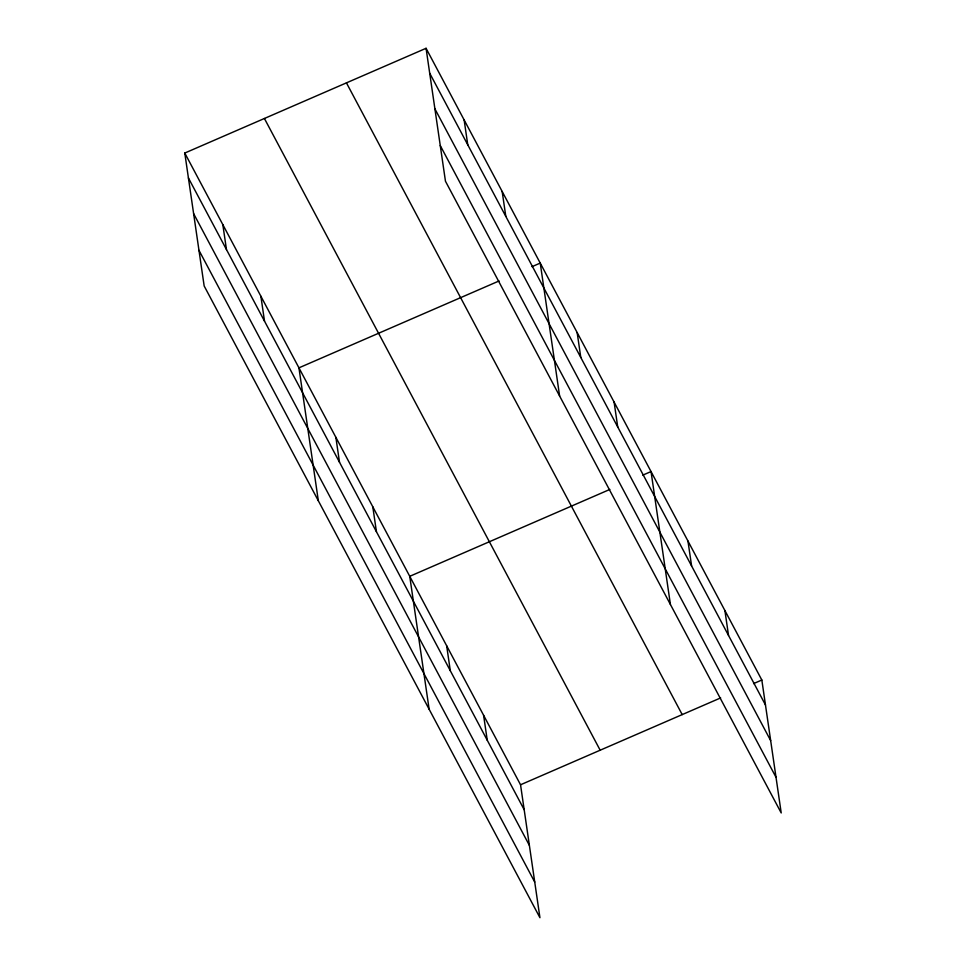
<?xml version="1.0" encoding="UTF-8"?>
<svg xmlns="http://www.w3.org/2000/svg" width="966" height="966" viewBox="0 0 966 966"><rect width="100%" height="100%" fill="white"/><g stroke="black" fill="none" stroke-linecap="round" stroke-linejoin="round"><path stroke-width="1.45" d="M184.784 153.051L520.541 784.778L539.934 917.7L204.164 285.972L184.784 153.051L426.066 48.3L761.836 680.028L781.216 812.949L445.459 181.222L426.066 48.3M499.048 280.973L298.941 367.841L318.333 500.762M531.988 266.664L540.236 263.09L559.616 396M609.848 489.436L409.741 576.316L429.133 709.225M642.788 475.139L651.036 471.553L670.416 604.475M520.541 784.778L720.648 697.911M753.589 683.602L761.836 680.028M429.713 73.223L765.47 704.951M434.905 108.856L770.663 740.584M440.267 145.576L776.024 777.304M346.444 82.871L682.201 714.598M264.406 118.48L600.164 750.208M188.418 177.973L524.176 809.701M193.611 213.619L529.368 845.347M198.972 250.327L534.729 882.055M724.898 610.536L728.533 635.459M687.961 541.045L691.596 565.967M614.098 402.073L617.733 426.984M577.161 332.582L580.795 357.492M502.175 191.497L505.81 216.408M464.127 119.893L467.761 144.815M483.604 715.287L487.238 740.21M446.666 645.807L450.301 670.718M372.804 506.824L376.438 531.747M335.866 437.332L339.501 462.255M260.88 296.248L264.515 321.171M222.832 224.655L226.467 249.566"/></g></svg>
